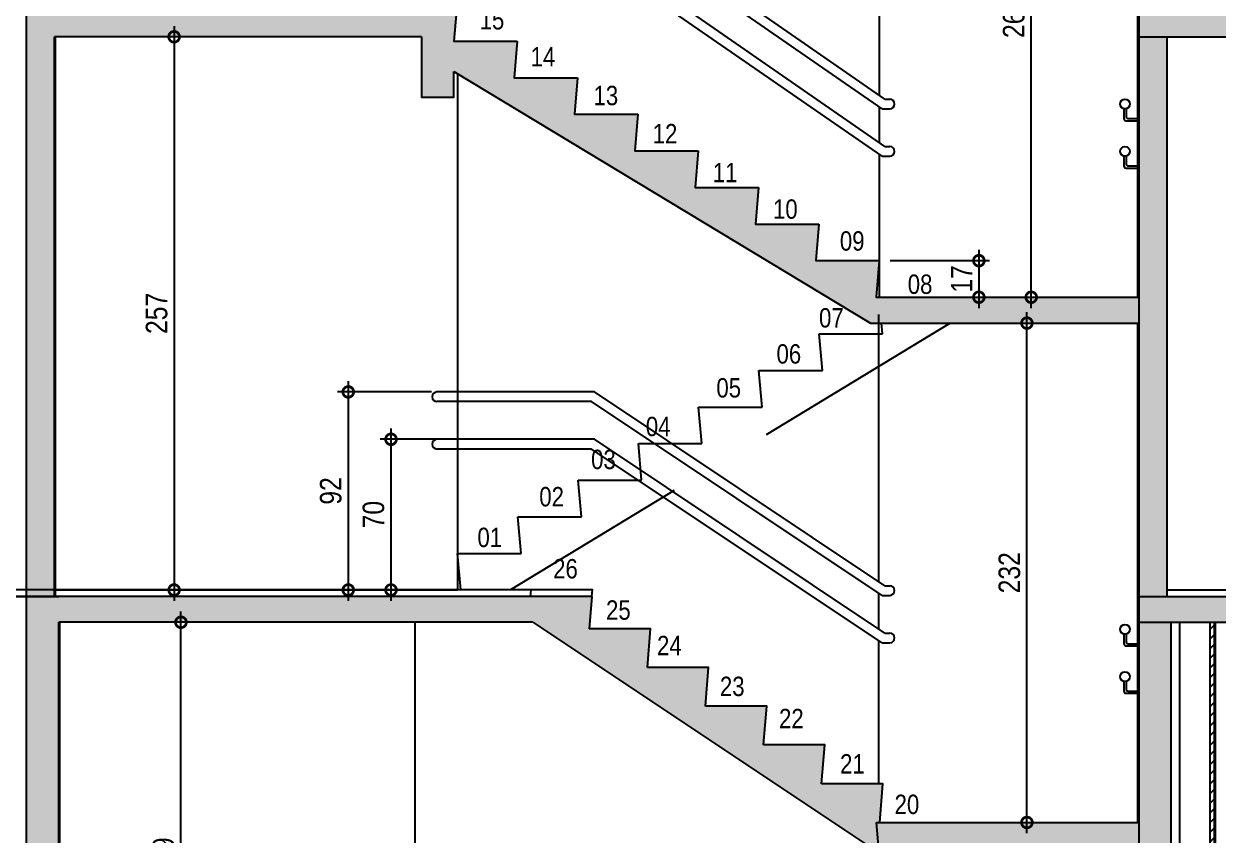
# Model space of a CAD drawing. Header units: metres. Extents: x -9138 to -7768, y 20 to 184.
# Drawn here: x -9022.03 to -9016.48, y 37.91 to 41.68 of the extents above; entities that cross this region are included whole.
import ezdxf
from ezdxf.enums import TextEntityAlignment as Align

# ---------------------------------------------------------------- set-up
doc = ezdxf.new("R2010")
doc.units = ezdxf.units.M
doc.linetypes.add('CTE ELEV$0$DASHEDX2', pattern=[1.5, 1, -0.5])
for name, color, linetype in [('ARQ-DIM EMBASAM', 2, 'Continuous'), ('CTE ELEV$0$ARQ-ALV ACAB', 4, 'Continuous'), ('CTE ELEV$0$ARQ-ALV OSSO', 5, 'Continuous'), ('CTE ELEV$0$ARQ-AUX1', 1, 'Continuous'), ('CTE ELEV$0$ARQ-DIM', 2, 'Continuous'), ('CTE ELEV$0$ARQ-ENCH', 1, 'Continuous'), ('CTE ELEV$0$ARQ-EST', 2, 'Continuous'), ('CTE ELEV$0$ARQ-PRJ', 7, 'CTE ELEV$0$DASHEDX2'), ('CTE ELEV$0$ARQ-TXT', 2, 'Continuous'), ('CTE ELEV$0$ES-CORTE', 2, 'Continuous')]:
    doc.layers.add(name, color=color, linetype=linetype)
doc.styles.add('CTE ELEV$0$Adesa', font='ARIALN.TTF')
doc.styles.add('CTE ELEV$0$M50', font='ARIALN.TTF', dxfattribs={"height": 0.15})
doc.dimstyles.new('CTE ELEV$0$ADESA 1-0050', dxfattribs={"dimtxt": 0.1, "dimasz": 0.1, "dimexe": 0.05, "dimexo": 0.05, "dimgap": 0.03, "dimtad": 1, "dimdec": 1, "dimlfac": 100, "dimzin": 12, "dimtxsty": 'CTE ELEV$0$Adesa', "dimblk": 'CTE ELEV$0$_DotSmall', "dimcen": 1, "dimdle": 0.05, "dimclrd": 1, "dimclre": 1, "dimclrt": 256, "dimazin": 3, "dimtm": 1e-09, "dimtfac": 1, "dimtdec": 1, "dimtmove": 1, "dimatfit": 0, "dimldrblk": 'CTE ELEV$0$_DotSmall', "dimfxl": 0.8, "dimtvp": 2, "dimtolj": 1, "dimtzin": 0, "dimarcsym": 0})
pattern_1 = [(45, (5.830443, 0), (-0.02245064, 0.02245064), [])]

# ---------------------------------------------------------------- blocks, each defined once
blk = doc.blocks.new('CTE ELEV$0$CT AA PUC')
h = blk.add_hatch(color=8)
h.dxf.hatch_style = 1
h.paths.add_polyline_path([(10.0548, 4.56), (9.6448, 4.56), (9.6448, 2.98), (10.0548, 2.98)])
h.paths.add_polyline_path([(26.3999, 4.56), (26.2097, 4.56), (26.2097, 0), (26.3999, 0)])
h.paths.add_polyline_path([(26.3999, 4.68), (4.9952, 4.68), (4.9952, 4.56), (26.3999, 4.56)])
h.paths.add_polyline_path([(22.4635, 4.56), (22.1135, 4.56), (22.1135, 2.98), (22.4635, 2.98)])
h.paths.add_polyline_path([(20.5786, 4.56), (19.9786, 4.56), (19.9786, 2.98), (20.5786, 2.98)])
h.paths.add_polyline_path([(17.3185, 4.56), (16.7185, 4.56), (16.7185, 2.98), (17.3185, 2.98)])
h.paths.add_polyline_path([(15.4751, 4.56), (15.0748, 4.56), (15.0748, 2.98), (15.4751, 2.98)])
h.paths.add_polyline_path([(13.6735, 4.56), (13.3235, 4.56), (13.3235, 2.98), (13.6735, 2.98)])
h.paths.add_polyline_path([(11.0636, 4.56), (10.7136, 4.56), (10.7136, 2.98), (11.0636, 2.98)])
h.paths.add_polyline_path([(7.8952, 4.56), (7.5452, 4.56), (7.5452, 2.98), (7.8952, 2.98)])
h.paths.add_polyline_path([(5.1452, 4.56), (4.9952, 4.56), (4.9952, 0), (5.1452, 0)])
at = {"layer": 'CTE ELEV$0$ARQ-AUX1'}
h = blk.add_hatch(color=8, dxfattribs=at)
h.dxf.hatch_style = 1
h.paths.add_polyline_path([(4.9952, 3.51), (4.9952, 3.63), (3.79, 3.63), (3.775, 3.63), (3.785, 3.51)])
h.paths.add_polyline_path([(3.7536, 3.51), (3.785, 3.51), (3.775, 3.63), (3.79, 3.63), (3.805, 3.81), (3.52, 3.81), (3.535, 3.99), (3.25, 3.99), (3.265, 4.17), (2.98, 4.17), (2.995, 4.35), (2.71, 4.35), (2.725, 4.53), (2.44, 4.53), (2.4525, 4.68), (-0.0248, 4.68), (-0.1748, 4.68), (-0.1748, 0), (-0.0248, 0), (-0.0248, 4.56), (2.1786, 4.56)])
h.paths.add_polyline_path([(3.5869, 3.4472), (3.7475, 3.4472), (3.7475, 3.5851), (3.5869, 3.5851)], flags=25)
at = {"layer": 'CTE ELEV$0$ARQ-ENCH'}
h = blk.add_hatch(dxfattribs=at)
h.set_pattern_fill('ANSI31', color=256, scale=0.01)
h.set_pattern_definition(pattern_1)
h.paths.add_polyline_path([(5.3252, 4.56), (5.3452, 4.56), (5.3452, 0), (5.3252, 0)])
h = blk.add_hatch(dxfattribs=at)
h.set_pattern_fill('ANSI31', color=256, scale=0.01)
h.set_pattern_definition(pattern_1)
h.paths.add_polyline_path([(5.3252, 4.56), (5.3452, 4.56), (5.3452, 0), (5.3252, 0)])
at = {"layer": 'CTE ELEV$0$ARQ-ALV ACAB'}
for p, q in [((4.9902, 3.63, 0), (4.9902, 4.68, 0)), ((4.9902, 3.63, 0), (4.9902, 4.68, 0)), ((4.9902, 3.63, 0), (4.9902, 4.68, 0)), ((4.9902, 3.63, 0), (4.9902, 4.68, 0)), ((-0.0198, 2.37, 0), (-0.0198, 4.56, 0)), ((-0.0198, 2.37, 0), (-0.0198, 4.56, 0)), ((-0.0198, 2.37, 0), (-0.0198, 4.56, 0)), ((-0.0198, 2.37, 0), (-0.0198, 4.56, 0)), ((5.3502, 0, 0), (5.3502, 4.56, 0)), ((5.3502, 0, 0), (5.3502, 4.56, 0))]:
    blk.add_line(p, q, dxfattribs=at)
at = {"layer": 'CTE ELEV$0$ARQ-ALV ACAB', "elevation": 0}
for points in [[(2.1675, 4.68), (2.17, 4.71), (-0.3048, 4.71)], [(2.1675, 4.68), (2.17, 4.71), (-0.3048, 4.71)], [(2.4525, 4.68), (2.455, 4.71), (-0.0198, 4.71)], [(2.4525, 4.68), (2.455, 4.71), (-0.0198, 4.71)]]:
    blk.add_lwpolyline(points, dxfattribs=at)
at = {"layer": 'CTE ELEV$0$ARQ-ALV OSSO'}
blk.add_line((5.3252, 0, 0), (5.3252, 4.56, 0), dxfattribs=at)
blk.add_line((5.3252, 0, 0), (5.3252, 4.56, 0), dxfattribs=at)
at = {"layer": 'CTE ELEV$0$ARQ-AUX1'}
for p, q in [((3.785, 5.99, 0), (3.785, 4.7495, 0)), ((3.785, 5.99, 0), (3.785, 4.7495, 0)), ((2.4639, 5.63, 0), (1.7307, 5.63, 0)), ((2.4639, 5.63, 0), (1.7307, 5.63, 0)), ((3.8143, 4.73, 0), (2.4639, 5.63, 0)), ((3.8143, 4.73, 0), (2.4639, 5.63, 0)), ((2.4503, 5.585, 0), (1.7322, 5.585, 0)), ((2.4503, 5.585, 0), (1.7322, 5.585, 0)), ((3.8006, 4.685, 0), (2.4503, 5.585, 0)), ((3.8006, 4.685, 0), (2.4503, 5.585, 0)), ((2.4639, 5.41, 0), (1.7322, 5.41, 0)), ((2.4639, 5.41, 0), (1.7322, 5.41, 0)), ((3.8143, 4.51, 0), (2.4639, 5.41, 0)), ((3.8143, 4.51, 0), (2.4639, 5.41, 0)), ((2.4503, 5.365, 0), (1.7322, 5.365, 0)), ((2.4503, 5.365, 0), (1.7322, 5.365, 0)), ((3.8006, 4.465, 0), (2.4503, 5.365, 0)), ((3.8006, 4.465, 0), (2.4503, 5.365, 0)), ((3.8143, 4.73, 0), (3.8383, 4.73, 0)), ((3.8143, 4.73, 0), (3.8383, 4.73, 0)), ((3.785, 4.6954, 0), (3.785, 4.5295, 0)), ((3.785, 4.6954, 0), (3.785, 4.5295, 0)), ((3.8006, 4.685, 0), (3.8368, 4.685, 0)), ((3.8006, 4.685, 0), (3.8368, 4.685, 0)), ((1.63, 4.56, 0), (1.63, 3.29, 0)), ((1.63, 4.56, 0), (1.63, 3.29, 0)), ((3.8143, 4.51, 0), (3.8368, 4.51, 0)), ((3.8143, 4.51, 0), (3.8368, 4.51, 0)), ((3.785, 4.4754, 0), (3.785, 3.81, 0)), ((3.785, 4.4754, 0), (3.785, 3.81, 0)), ((3.8006, 4.465, 0), (3.8368, 4.465, 0)), ((3.8006, 4.465, 0), (3.8368, 4.465, 0))]:
    blk.add_line(p, q, dxfattribs=at)
at = {"layer": 'CTE ELEV$0$ARQ-AUX1', "elevation": 0}
for points in [[(4.9247, 4.505), (4.9247, 4.46, 0.414214), (4.9347, 4.45), (4.9952, 4.45)], [(4.9247, 4.505), (4.9247, 4.46, 0.414214), (4.9347, 4.45), (4.9952, 4.45)], [(4.9347, 4.505), (4.9347, 4.47, 0.414214), (4.9447, 4.46), (4.9952, 4.46)], [(4.9347, 4.505), (4.9347, 4.47, 0.414214), (4.9447, 4.46), (4.9952, 4.46)], [(4.9247, 4.285), (4.9247, 4.24, 0.414214), (4.9347, 4.23), (4.9952, 4.23)], [(4.9247, 4.285), (4.9247, 4.24, 0.414214), (4.9347, 4.23), (4.9952, 4.23)], [(4.9347, 4.285), (4.9347, 4.25, 0.414214), (4.9447, 4.24), (4.9952, 4.24)], [(4.9347, 4.285), (4.9347, 4.25, 0.414214), (4.9447, 4.24), (4.9952, 4.24)]]:
    blk.add_lwpolyline(points, format="xyb", dxfattribs=at)
at = {"layer": 'CTE ELEV$0$ARQ-AUX1'}
for centre in [(4.9297, 4.5275, 0), (4.9297, 4.5275, 0), (4.9297, 4.3075, 0), (4.9297, 4.3075, 0)]:
    blk.add_circle(centre, 0.0225, dxfattribs=at)
for centre, start, end in [((1.7322, 5.6075, 0), 90, 270), ((1.7322, 5.6075, 0), 90, 270), ((1.7322, 5.3875, 0), 90, 270), ((1.7322, 5.3875, 0), 90, 270), ((3.8368, 4.7075, 0), 270, 90), ((3.8368, 4.7075, 0), 270, 90), ((3.8368, 4.4875, 0), 270, 90), ((3.8368, 4.4875, 0), 270, 90)]:
    blk.add_arc(centre, 0.0225, start, end, dxfattribs=at)
at = {"layer": 'CTE ELEV$0$ARQ-ENCH'}
blk.add_line((5.3452, 0, 0), (5.3452, 4.56, 0), dxfattribs=at)
blk.add_line((5.3452, 0, 0), (5.3452, 4.56, 0), dxfattribs=at)
at = {"layer": 'CTE ELEV$0$ARQ-ENCH', "elevation": 0}
blk.add_lwpolyline([(5.3252, 4.56), (5.3452, 4.56), (5.3452, 0), (5.3252, 0)], close=True, dxfattribs=at)
blk.add_lwpolyline([(5.3252, 4.56), (5.3452, 4.56), (5.3452, 0), (5.3252, 0)], close=True, dxfattribs=at)
at = {"layer": 'CTE ELEV$0$ARQ-EST', "elevation": 0}
for points in [[(2.4525, 4.68), (2.44, 4.53)], [(2.4525, 4.68), (2.44, 4.53)], [(2.1786, 4.56), (3.7536, 3.51), (4.9952, 3.51)], [(2.1786, 4.56), (3.7536, 3.51), (4.9952, 3.51)], [(2.71, 4.35), (2.725, 4.53), (2.44, 4.53)], [(2.71, 4.35), (2.725, 4.53), (2.44, 4.53)], [(2.98, 4.17), (2.995, 4.35), (2.71, 4.35)], [(2.98, 4.17), (2.995, 4.35), (2.71, 4.35)], [(3.25, 3.99), (3.265, 4.17), (2.98, 4.17)], [(3.25, 3.99), (3.265, 4.17), (2.98, 4.17)], [(3.52, 3.81), (3.535, 3.99), (3.25, 3.99)], [(3.52, 3.81), (3.535, 3.99), (3.25, 3.99)], [(3.79, 3.63), (3.805, 3.81), (3.52, 3.81)], [(3.79, 3.63), (3.805, 3.81), (3.52, 3.81)], [(3.79, 3.63), (4.9952, 3.63)], [(3.79, 3.63), (4.9952, 3.63)]]:
    blk.add_lwpolyline(points, dxfattribs=at)
at = {"layer": 'CTE ELEV$0$ARQ-PRJ', "elevation": 0}
blk.add_lwpolyline([(3.79, 3.45), (3.775, 3.63), (4.06, 3.63)], dxfattribs=at)
blk.add_lwpolyline([(3.79, 3.45), (3.775, 3.63), (4.06, 3.63)], dxfattribs=at)
at = {"layer": 'CTE ELEV$0$ES-CORTE'}
for p, q in [((-31.7248, 4.68, 0), (-0.0248, 4.68, 0)), ((-31.7248, 4.68, 0), (-0.0248, 4.68, 0)), ((-0.1748, 0, 0), (-0.1748, 4.68, 0)), ((-0.1748, 0, 0), (-0.1748, 4.68, 0)), ((-0.1748, 0, 0), (-0.1748, 4.68, 0)), ((-0.1748, 0, 0), (-0.1748, 4.68, 0)), ((2.4525, 4.68, 0), (-0.1748, 4.68, 0)), ((2.4525, 4.68, 0), (-0.0248, 4.68, 0)), ((2.4525, 4.68, 0), (-0.0248, 4.68, 0)), ((2.4525, 4.68, 0), (-0.0248, 4.68, 0)), ((4.9952, 4.68, 0), (26.3997, 4.68, 0)), ((4.9952, 4.68, 0), (26.3997, 4.68, 0)), ((-0.0248, 0, 0), (-0.0248, 4.56, 0)), ((2.1786, 4.56, 0), (-0.0248, 4.56, 0)), ((-0.0248, 0, 0), (-0.0248, 4.56, 0)), ((2.1786, 4.56, 0), (-0.0248, 4.56, 0)), ((-0.0248, 0, 0), (-0.0248, 4.56, 0)), ((2.1786, 4.56, 0), (-0.0248, 4.56, 0)), ((-0.0248, 0, 0), (-0.0248, 4.56, 0)), ((2.1786, 4.56, 0), (-0.0248, 4.56, 0)), ((4.9952, 4.56, 0), (26.3997, 4.56, 0)), ((4.9952, 0, 0), (4.9952, 4.56, 0)), ((4.9952, 4.56, 0), (26.3997, 4.56, 0)), ((4.9952, 0, 0), (4.9952, 4.56, 0)), ((4.9952, 0, 0), (4.9952, 4.56, 0)), ((4.9952, 0, 0), (4.9952, 4.56, 0)), ((5.1452, 0, 0), (5.1452, 4.56, 0)), ((5.1852, 0, 0), (5.1852, 4.56, 0))]:
    blk.add_line(p, q, dxfattribs=at)
at = {"layer": 'CTE ELEV$0$ES-CORTE', "elevation": 0}
blk.add_lwpolyline([(4.9952, 4.56), (4.9952, 4.68)], dxfattribs=at)
blk.add_lwpolyline([(4.9952, 4.56), (4.9952, 4.68)], dxfattribs=at)
at = {"layer": 'CTE ELEV$0$ARQ-TXT', "style": 'CTE ELEV$0$M50'}
for s, p in [('26', (2.3296, 4.8087, 0)), ('26', (2.3296, 4.8087, 0)), ('25', (2.5754, 4.6168, 0)), ('25', (2.5754, 4.6168, 0)), ('24', (2.8123, 4.4527, 0)), ('24', (2.8123, 4.4527, 0)), ('23', (3.1046, 4.2623, 0)), ('23', (3.1046, 4.2623, 0)), ('22', (3.3794, 4.1136, 0)), ('22', (3.3794, 4.1136, 0)), ('21', (3.6632, 3.903, 0)), ('21', (3.6632, 3.903, 0)), ('20', (3.9164, 3.7142, 0)), ('20', (3.9164, 3.7142, 0))]:
    blk.add_text(s, height=0.09, dxfattribs=at).set_placement(p, align=Align.MIDDLE)
blk = doc.blocks.new('CTE ELEV$0$_DotSmall')
at = {"color": 0, "linetype": 'ByBlock', "const_width": 0.5}
blk.add_lwpolyline([(-0.0625, 0, 1), (0.0625, 0, 1)], format="xyb", close=True, dxfattribs=at)
blk = doc.blocks.new('*D695')
at = {"layer": 'CTE ELEV$0$ES-CORTE', "color": 1, "lineweight": -2, "transparency": 16777216}
for p, q in [((4.2757, 1.61), (4.2757, 1.34)), ((3.8628, 1.56), (4.3257, 1.56)), ((3.8632, 1.39), (4.3257, 1.39))]:
    blk.add_line(p, q, dxfattribs=at)
at = {"layer": 'Defpoints', "color": 0, "transparency": 16777216}
for p in [(3.8128, 1.56, 0), (3.8132, 1.39, 0), (4.2757, 1.39)]:
    blk.add_point(p, dxfattribs=at)
at = {"layer": 'CTE ELEV$0$ES-CORTE', "color": 1, "lineweight": -2, "transparency": 16777216, "xscale": 0.1, "yscale": 0.1, "zscale": 0.1}
for p, rotation in [((4.2757, 1.56), 90), ((4.2757, 1.39), 270)]:
    blk.add_blockref('CTE ELEV$0$_DotSmall', p, dxfattribs=dict(at, rotation=rotation))
at = {"layer": 'CTE ELEV$0$ES-CORTE', "transparency": 16777216, "insert": (4.1955, 1.475), "char_height": 0.1, "attachment_point": 5, "rotation": 90, "style": 'CTE ELEV$0$Adesa'}
blk.add_mtext('\\A1;17', dxfattribs=at)
blk = doc.blocks.new('*D254')
at = {"layer": 'CTE ELEV$0$ES-CORTE', "color": 1, "lineweight": -2, "transparency": 16777216}
for p, q in [((-9020.3209, 39.8001), (-9020.3209, 39.0001)), ((-9020.0853, 39.7501), (-9020.3709, 39.7501)), ((-9020.0853, 39.0501), (-9020.3709, 39.0501))]:
    blk.add_line(p, q, dxfattribs=at)
at = {"layer": 'Defpoints', "color": 0, "transparency": 16777216}
for p in [(-9020.0353, 39.7501, 0), (-9020.3209, 39.0501), (-9020.0353, 39.0501, 0)]:
    blk.add_point(p, dxfattribs=at)
at = {"layer": 'CTE ELEV$0$ES-CORTE', "color": 1, "lineweight": -2, "transparency": 16777216, "xscale": 0.1, "yscale": 0.1, "zscale": 0.1}
for p, rotation in [((-9020.3209, 39.7501), 90), ((-9020.3209, 39.0501), 270)]:
    blk.add_blockref('CTE ELEV$0$_DotSmall', p, dxfattribs=dict(at, rotation=rotation))
at = {"layer": 'CTE ELEV$0$ES-CORTE', "transparency": 16777216, "insert": (-9020.4019, 39.4001), "char_height": 0.1, "attachment_point": 5, "rotation": 90, "style": 'CTE ELEV$0$Adesa'}
blk.add_mtext('\\A1;70', dxfattribs=at)
blk = doc.blocks.new('*D255')
at = {"layer": 'CTE ELEV$0$ES-CORTE', "color": 1, "lineweight": -2, "transparency": 16777216}
for p, q in [((-9020.5195, 40.0201), (-9020.5195, 39.0001)), ((-9020.1332, 39.9701), (-9020.5695, 39.9701)), ((-9020.1353, 39.0501), (-9020.5695, 39.0501))]:
    blk.add_line(p, q, dxfattribs=at)
at = {"layer": 'Defpoints', "color": 0, "transparency": 16777216}
for p in [(-9020.0832, 39.9701, 0), (-9020.5195, 39.0501), (-9020.0853, 39.0501)]:
    blk.add_point(p, dxfattribs=at)
at = {"layer": 'CTE ELEV$0$ES-CORTE', "color": 1, "lineweight": -2, "transparency": 16777216, "xscale": 0.1, "yscale": 0.1, "zscale": 0.1}
for p, rotation in [((-9020.5195, 39.9701), 90), ((-9020.5195, 39.0501), 270)]:
    blk.add_blockref('CTE ELEV$0$_DotSmall', p, dxfattribs=dict(at, rotation=rotation))
at = {"layer": 'CTE ELEV$0$ES-CORTE', "transparency": 16777216, "insert": (-9020.6006, 39.5101), "char_height": 0.1, "attachment_point": 5, "rotation": 90, "style": 'CTE ELEV$0$Adesa'}
blk.add_mtext('\\A1;92', dxfattribs=at)
blk = doc.blocks.new('*D277')
at = {"layer": 'CTE ELEV$0$ARQ-DIM', "color": 1, "lineweight": -2, "transparency": 16777216}
for p, q in [((-9021.2971, 36.6601), (-9021.2971, 38.95)), ((-9020.8179, 38.9), (-9021.3471, 38.9)), ((-9020.8179, 36.7101), (-9021.3471, 36.7101))]:
    blk.add_line(p, q, dxfattribs=at)
at = {"layer": 'Defpoints', "color": 0, "transparency": 16777216}
for p in [(-9021.2971, 38.9), (-9020.7679, 38.9, 0), (-9020.7679, 36.7101, -0.0001)]:
    blk.add_point(p, dxfattribs=at)
at = {"layer": 'CTE ELEV$0$ARQ-DIM', "color": 1, "lineweight": -2, "transparency": 16777216, "xscale": 0.1, "yscale": 0.1, "zscale": 0.1}
for p, rotation in [((-9021.2971, 38.9), 90), ((-9021.2971, 36.7101), 270)]:
    blk.add_blockref('CTE ELEV$0$_DotSmall', p, dxfattribs=dict(at, rotation=rotation))
at = {"layer": 'CTE ELEV$0$ARQ-DIM', "transparency": 16777216, "insert": (-9021.3781, 37.805), "char_height": 0.1, "attachment_point": 5, "rotation": 90, "style": 'CTE ELEV$0$Adesa'}
blk.add_mtext('\\A1;219', dxfattribs=at)
blk = doc.blocks.new('*D381')
at = {"layer": 'CTE ELEV$0$ARQ-DIM', "color": 1, "lineweight": -2, "transparency": 16777216}
for p, q in [((-9021.3288, 41.67), (-9021.3288, 39)), ((-9021.0816, 41.62), (-9021.3788, 41.62)), ((-9021.0816, 39.05), (-9021.3788, 39.05))]:
    blk.add_line(p, q, dxfattribs=at)
at = {"layer": 'Defpoints', "color": 0, "transparency": 16777216}
for p in [(-9021.0316, 41.62, 0), (-9021.3288, 39.05), (-9021.0316, 39.05, 0)]:
    blk.add_point(p, dxfattribs=at)
at = {"layer": 'CTE ELEV$0$ARQ-DIM', "color": 1, "lineweight": -2, "transparency": 16777216, "xscale": 0.1, "yscale": 0.1, "zscale": 0.1}
for p, rotation in [((-9021.3288, 41.62), 90), ((-9021.3288, 39.05), 270)]:
    blk.add_blockref('CTE ELEV$0$_DotSmall', p, dxfattribs=dict(at, rotation=rotation))
at = {"layer": 'CTE ELEV$0$ARQ-DIM', "transparency": 16777216, "insert": (-9021.4098, 40.335), "char_height": 0.1, "attachment_point": 5, "rotation": 90, "style": 'CTE ELEV$0$Adesa'}
blk.add_mtext('\\A1;257', dxfattribs=at)
blk = doc.blocks.new('*D382')
at = {"layer": 'CTE ELEV$0$ARQ-DIM', "color": 1, "lineweight": -2, "transparency": 16777216}
for p, q in [((-9017.3655, 37.92), (-9017.3655, 40.34)), ((-9017.397, 40.29), (-9017.3155, 40.29)), ((-9017.397, 37.97), (-9017.3155, 37.97))]:
    blk.add_line(p, q, dxfattribs=at)
at = {"layer": 'Defpoints', "color": 0, "transparency": 16777216}
for p in [(-9017.447, 40.29, 0), (-9017.3655, 40.29), (-9017.447, 37.97, 0)]:
    blk.add_point(p, dxfattribs=at)
at = {"layer": 'CTE ELEV$0$ARQ-DIM', "color": 1, "lineweight": -2, "transparency": 16777216, "xscale": 0.1, "yscale": 0.1, "zscale": 0.1}
for p, rotation in [((-9017.3655, 40.29), 90), ((-9017.3655, 37.97), 270)]:
    blk.add_blockref('CTE ELEV$0$_DotSmall', p, dxfattribs=dict(at, rotation=rotation))
at = {"layer": 'CTE ELEV$0$ARQ-DIM', "transparency": 16777216, "insert": (-9017.4466, 39.13), "char_height": 0.1, "attachment_point": 5, "rotation": 90, "style": 'CTE ELEV$0$Adesa'}
blk.add_mtext('\\A1;232', dxfattribs=at)
blk = doc.blocks.new('*D404')
at = {"layer": 'CTE ELEV$0$ARQ-DIM', "color": 1, "lineweight": -2, "transparency": 16777216}
for p, q in [((-9017.3455, 40.36), (-9017.3455, 43.06)), ((-9017.377, 43.01), (-9017.2955, 43.01)), ((-9017.3978, 40.41), (-9017.2955, 40.41))]:
    blk.add_line(p, q, dxfattribs=at)
at = {"layer": 'Defpoints', "color": 0, "transparency": 16777216}
for p in [(-9017.427, 43.01, 0), (-9017.3455, 43.01), (-9017.4478, 40.41, 0)]:
    blk.add_point(p, dxfattribs=at)
at = {"layer": 'CTE ELEV$0$ARQ-DIM', "color": 1, "lineweight": -2, "transparency": 16777216, "xscale": 0.1, "yscale": 0.1, "zscale": 0.1}
for p, rotation in [((-9017.3455, 43.01), 90), ((-9017.3455, 40.41), 270)]:
    blk.add_blockref('CTE ELEV$0$_DotSmall', p, dxfattribs=dict(at, rotation=rotation))
at = {"layer": 'CTE ELEV$0$ARQ-DIM', "transparency": 16777216, "insert": (-9017.4266, 41.71), "char_height": 0.1, "attachment_point": 5, "rotation": 90, "style": 'CTE ELEV$0$Adesa'}
blk.add_mtext('\\A1;260', dxfattribs=at)
blk = doc.blocks.new('CTE ELEV$0$CT AA TIPO')
at = {"layer": 'CTE ELEV$0$ARQ-EST'}
h = blk.add_hatch(color=8, dxfattribs=at)
h.dxf.hatch_style = 1
h.paths.add_polyline_path([(3.7723, 1.27), (5.02, 1.27), (5.02, 1.39), (3.8132, 1.39), (3.7982, 1.39), (3.8128, 1.56), (3.5178, 1.56), (3.5324, 1.73), (3.2374, 1.73), (3.2519, 1.9), (2.9569, 1.9), (2.9715, 2.07), (2.6765, 2.07), (2.6911, 2.24), (2.3961, 2.24), (2.4106, 2.41), (2.1156, 2.41), (2.1302, 2.58), (1.8352, 2.58), (1.8472, 2.72), (0, 2.72), (-0.15, 2.72), (-0.15, 0), (-0.02, 0), (-0.02, 2.6), (1.6856, 2.6), (1.6856, 2.32), (1.8356, 2.32), (1.8356, 2.4388)])
h = blk.add_hatch(color=8, dxfattribs=at)
h.dxf.hatch_style = 1
h.paths.add_polyline_path([(26.3999, 2.72), (5.02, 2.72), (5.02, 2.6), (26.3999, 2.6)])
h = blk.add_hatch(color=8, dxfattribs=at)
h.dxf.hatch_style = 1
h.paths.add_polyline_path([(5.1499, 2.6), (5.02, 2.6), (5.02, 0), (5.1499, 0)])
h.paths.add_polyline_path([(7.8099, 2.6), (7.68, 2.6), (7.68, 0), (7.8099, 0)])
h.paths.add_polyline_path([(13.54, 2.6), (13.41, 2.6), (13.41, 0), (13.54, 0)])
h.paths.add_polyline_path([(15.2999, 2.6), (15.1699, 2.6), (15.1699, 0), (15.2999, 0)])
h.paths.add_polyline_path([(17.05, 2.6), (16.92, 2.6), (16.92, 0), (17.05, 0)])
h.paths.add_polyline_path([(22.3199, 2.6), (22.19, 2.6), (22.19, 0), (22.3199, 0)])
h.paths.add_polyline_path([(26.3999, 2.6), (26.2699, 2.6), (26.2699, 0), (26.3999, 0)])
at = {"layer": 'CTE ELEV$0$ARQ-ALV ACAB'}
for p, q in [((5.015, 1.39, 0), (5.015, 2.72, 0)), ((-0.015, 0, 0), (-0.015, 2.6, 0)), ((5.015, 0, 0), (5.015, 1.27, 0)), ((-0.015, 0.03, 0), (1.8532, 0.03, 0)), ((5.1499, 0.03, 0), (7.68, 0.03, 0))]:
    blk.add_line(p, q, dxfattribs=at)
at = {"layer": 'CTE ELEV$0$ARQ-AUX1'}
for p, q in [((3.8391, 2.31, 0), (1.8778, 3.6701, 0)), ((3.8254, 2.265, 0), (1.8641, 3.6251, 0)), ((3.8391, 2.09, 0), (1.8778, 3.4501, 0)), ((3.8254, 2.045, 0), (1.8641, 3.4051, 0)), ((3.8132, 2.3279), (3.8132, 2.72)), ((1.8532, 2.4241, 0), (1.8532, 0.03, 0)), ((3.8391, 2.31, 0), (3.863, 2.31, 0)), ((3.8132, 2.1079), (3.8132, 2.2735)), ((3.8254, 2.265, 0), (3.8616, 2.265, 0)), ((3.8391, 2.09, 0), (3.8616, 2.09, 0)), ((3.8132, 1.39), (3.8132, 2.0535)), ((3.8254, 2.045, 0), (3.8616, 2.045, 0))]:
    blk.add_line(p, q, dxfattribs=at)
at = {"layer": 'CTE ELEV$0$ARQ-AUX1', "elevation": 0}
for points in [[(4.9495, 2.265), (4.9495, 2.22, 0.414214), (4.9595, 2.21), (5.02, 2.21)], [(4.9595, 2.265), (4.9595, 2.23, 0.414214), (4.9695, 2.22), (5.02, 2.22)], [(4.9495, 2.045), (4.9495, 2, 0.414214), (4.9595, 1.99), (5.02, 1.99)], [(4.9595, 2.045), (4.9595, 2.01, 0.414214), (4.9695, 2), (5.02, 2)]]:
    blk.add_lwpolyline(points, format="xyb", dxfattribs=at)
at = {"layer": 'CTE ELEV$0$ARQ-AUX1'}
for centre in [(4.9545, 2.2875, 0), (4.9545, 2.0675, 0)]:
    blk.add_circle(centre, 0.0225, dxfattribs=at)
for centre in [(3.8616, 2.2875, 0), (3.8616, 2.0675, 0)]:
    blk.add_arc(centre, 0.0225, 270, 90, dxfattribs=at)
at = {"layer": 'CTE ELEV$0$ARQ-PRJ', "elevation": 0}
for points in [[(4.1418, 1.27), (2.0994, 0.03)], [(3.8282, 1.22), (3.8238, 1.27)], [(3.5482, 1.05), (3.5332, 1.22), (3.8282, 1.22)], [(3.2682, 0.88), (3.2532, 1.05), (3.5482, 1.05)], [(2.9882, 0.71), (2.9732, 0.88), (3.2682, 0.88)], [(2.7082, 0.54), (2.6932, 0.71), (2.9882, 0.71)], [(2.4282, 0.37), (2.4132, 0.54), (2.7082, 0.54)], [(2.1482, 0.2), (2.1332, 0.37), (2.4282, 0.37)], [(1.8682, 0.03), (1.8532, 0.2), (2.1482, 0.2)]]:
    blk.add_lwpolyline(points, dxfattribs=at)
at = {"layer": 'CTE ELEV$0$ES-CORTE'}
for p, q in [((-0.15, 0, 0), (-0.15, 2.72, 0)), ((-0.02, 0, 0), (-0.02, 2.6, 0)), ((1.6856, 2.6, 0), (-0.02, 2.6, 0)), ((5.02, 2.6, 0), (26.3999, 2.6, 0)), ((5.02, 0, 0), (5.02, 2.6, 0)), ((5.1499, 0, 0), (5.1499, 2.6, 0)), ((1.8356, 2.4388, 0), (3.7723, 1.27, 0)), ((3.8132, 1.39, 0), (5.02, 1.39, 0)), ((3.7723, 1.27, 0), (5.02, 1.27, 0)), ((1.8532, 0, 0), (-31.7, 0, 0)), ((5.015, 0, 0), (26.3999, 0, 0))]:
    blk.add_line(p, q, dxfattribs=at)
at = {"layer": 'CTE ELEV$0$ES-CORTE', "elevation": 0}
for points in [[(1.8472, 2.72), (1.8352, 2.58), (2.1302, 2.58)], [(5.02, 2.6), (5.02, 2.72)], [(1.6856, 2.6), (1.6856, 2.32), (1.8356, 2.32), (1.8356, 2.4388)], [(2.1302, 2.58), (2.1156, 2.41), (2.4106, 2.41)], [(2.4106, 2.41), (2.3961, 2.24), (2.6911, 2.24)], [(2.6911, 2.24), (2.6765, 2.07), (2.9715, 2.07)], [(2.9715, 2.07), (2.9569, 1.9), (3.2519, 1.9)], [(3.2519, 1.9), (3.2374, 1.73), (3.5324, 1.73)], [(3.5324, 1.73), (3.5178, 1.56), (3.8128, 1.56)], [(3.8128, 1.56), (3.7982, 1.39), (3.8132, 1.39)]]:
    blk.add_lwpolyline(points, dxfattribs=at)
at = {"layer": 'CTE ELEV$0$ARQ-TXT', "style": 'CTE ELEV$0$M50'}
for s, p in [('15', (2.0128, 2.6785, 0)), ('14', (2.2497, 2.5074, 0)), ('13', (2.5421, 2.3274, 0)), ('12', (2.8169, 2.1508, 0)), ('11', (3.0964, 1.9693, 0)), ('10', (3.376, 1.7996, 0)), ('09', (3.6869, 1.6516, 0)), ('08', (4.0024, 1.4506, 0)), ('07', (3.5901, 1.2944, 0)), ('06', (3.3925, 1.1268, 0)), ('05', (3.1131, 0.9693, 0)), ('04', (2.7851, 0.7896, 0)), ('03', (2.5309, 0.6367, 0)), ('02', (2.29, 0.4636, 0)), ('01', (2.0026, 0.2744, 0))]:
    blk.add_text(s, height=0.09, dxfattribs=at).set_placement(p, align=Align.MIDDLE)
at = {"layer": 'CTE ELEV$0$ES-CORTE'}
dim = blk.add_linear_dim(base=(4.2757, 1.39, 0), p1=(3.8128, 1.56, 0), p2=(3.8132, 1.39, 0), angle=90, dimstyle='CTE ELEV$0$ADESA 1-0050', dxfattribs=at)
dim.commit()
dim.dimension.update_dxf_attribs({"geometry": '*D695', "text_midpoint": (4.1955, 1.475, 0)})
blk = doc.blocks.new('CTE ELEV')
blk.add_blockref('CTE ELEV$0$CT AA PUC', (-9021.8396, 34.34, 0))
at = {"layer": 'CTE ELEV$0$ARQ-AUX1'}
blk.add_blockref('CTE ELEV$0$CT AA TIPO', (-9021.8644, 39.02, 0), dxfattribs=at)
at = {"layer": 'CTE ELEV$0$ARQ-DIM'}
for base, p1, p2, picture, middle in [((-9017.3455, 43.01, 0), (-9017.4478, 40.41, 0), (-9017.427, 43.01, 0), '*D404', (-9017.4266, 41.71, 0)), ((-9021.3288, 39.05), (-9021.0316, 41.62, 0), (-9021.0316, 39.05, 0), '*D381', (-9021.4098, 40.335)), ((-9017.3655, 40.29), (-9017.447, 37.97, 0), (-9017.447, 40.29, 0), '*D382', (-9017.4466, 39.13)), ((-9021.2971, 38.9), (-9020.7679, 36.7101, -0.0001), (-9020.7679, 38.9, 0), '*D277', (-9021.3781, 37.805))]:
    dim = blk.add_linear_dim(base=base, p1=p1, p2=p2, angle=90, dimstyle='CTE ELEV$0$ADESA 1-0050', dxfattribs=at)
    dim.commit()
    dim.dimension.update_dxf_attribs({"geometry": picture, "text_midpoint": middle})
at = {"layer": 'CTE ELEV$0$ES-CORTE'}
for base, p1, p2, picture, middle in [((-9020.5195, 39.0501, -0.0001), (-9020.0832, 39.9701, -0.0001), (-9020.0853, 39.0501, -0.0001), '*D255', (-9020.6006, 39.5101, -0.0001)), ((-9020.3209, 39.0501, -0.0001), (-9020.0353, 39.7501, -0.0001), (-9020.0353, 39.0501, -0.0001), '*D254', (-9020.4019, 39.4001, -0.0001))]:
    dim = blk.add_linear_dim(base=base, p1=p1, p2=p2, angle=90, dimstyle='CTE ELEV$0$ADESA 1-0050', dxfattribs=at)
    dim.commit()
    dim.dimension.update_dxf_attribs({"geometry": picture, "text_midpoint": middle})

msp = doc.modelspace()

# ---------------------------------------------------------------- block references
at = {"layer": 'ARQ-DIM EMBASAM'}
msp.add_blockref('CTE ELEV', (0, 0), dxfattribs=at)

doc.saveas('drawing.dxf')
